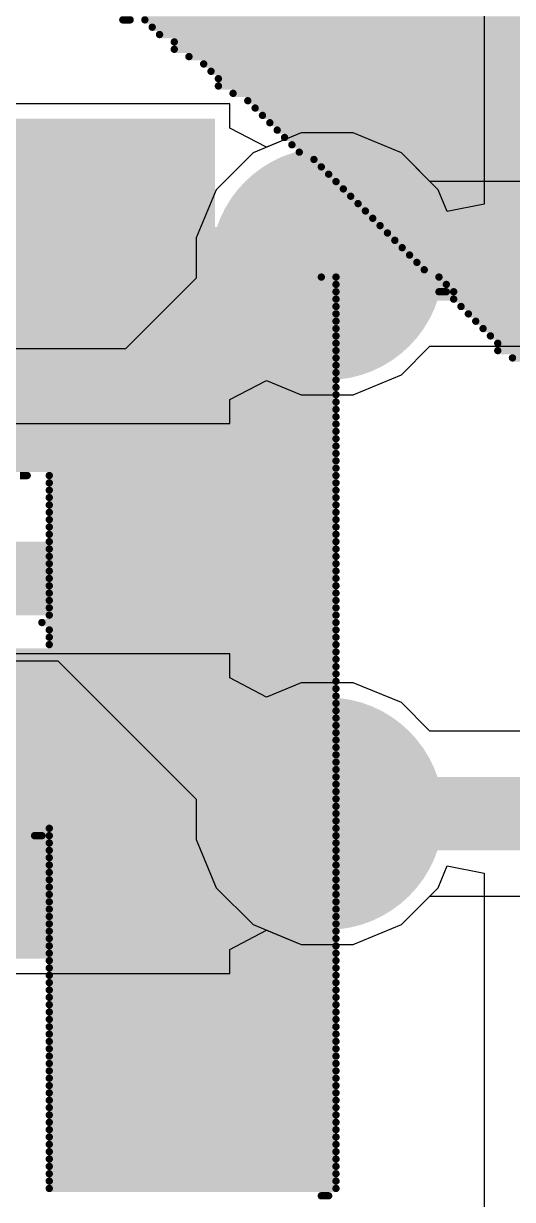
# Model space of a CAD drawing. Header units: millimetres. Extents: x -0.42 to 2.4, y -0.33 to 1.81.
# Drawn here: x 0.6385 to 0.705, y 0.5815 to 0.7415 of the extents above; entities that cross this region are included whole.
import ezdxf

# ---------------------------------------------------------------- set-up
doc = ezdxf.new("R2010")
doc.units = ezdxf.units.MM
doc.header["$MEASUREMENT"] = 0
for name, color, linetype in [('BottomLayer', 5, 'Continuous'), ('BottomOverlay', 54, 'Continuous'), ('BottomSolder', 6, 'Continuous'), ('TopLayer', 1, 'Continuous'), ('TopOverlay', 2, 'Continuous'), ('TopPaste', 8, 'Continuous'), ('TopSolder', 216, 'Continuous'), ('ViaHoleLayer', 16, 'Continuous')]:
    doc.layers.add(name, color=color, linetype=linetype)

# ---------------------------------------------------------------- blocks, each defined once
blk = doc.blocks.new('SOT_143_4__39')
at = {"layer": 'TopLayer'}
for points in [[(0.11417, 0.02362), (0.11417, -0.00787), (0.05906, -0.00787), (0.05906, 0.02362)], [(0.02756, 0.02165), (0.02756, -0.02165), (-0.02756, -0.02165), (-0.02756, 0.02165)], [(0.02756, -0.05118), (0.02756, -0.08268), (-0.02756, -0.08268), (-0.02756, -0.05118)], [(0.11417, -0.05118), (0.11417, -0.08268), (0.05906, -0.08268), (0.05906, -0.05118)]]:
    blk.add_hatch(color=1, dxfattribs=at).paths.add_polyline_path(points)
at = {"layer": 'TopPaste'}
for points in [[(0.11417, 0.02362), (0.11417, -0.00787), (0.05906, -0.00787), (0.05906, 0.02362)], [(0.02756, 0.02165), (0.02756, -0.02165), (-0.02756, -0.02165), (-0.02756, 0.02165)], [(0.02756, -0.05118), (0.02756, -0.08268), (-0.02756, -0.08268), (-0.02756, -0.05118)], [(0.11417, -0.05118), (0.11417, -0.08268), (0.05906, -0.08268), (0.05906, -0.05118)]]:
    blk.add_hatch(color=8, dxfattribs=at).paths.add_polyline_path(points)
at = {"layer": 'TopSolder'}
for points in [[(0.11817, 0.02762), (0.11817, -0.01187), (0.05506, -0.01187), (0.05506, 0.02762)], [(0.03156, 0.02565), (0.03156, -0.02565), (-0.03156, -0.02565), (-0.03156, 0.02565)], [(0.03156, -0.04718), (0.03156, -0.08668), (-0.03156, -0.08668), (-0.03156, -0.04718)], [(0.11817, -0.04718), (0.11817, -0.08668), (0.05506, -0.08668), (0.05506, -0.04718)]]:
    blk.add_hatch(color=216, dxfattribs=at).paths.add_polyline_path(points)
at = {"layer": 'TopOverlay', "const_width": 0.005}
for points in [[(0.02394, 0.03047), (0.06632, 0.03047)], [(-0.039, 0.004), (-0.034, -0.001)], [(-0.039, -0.006), (-0.039, 0.004)], [(-0.039, -0.006), (-0.034, -0.001)], [(0.06936, -0.04241), (0.06936, -0.01678)], [(0.01634, -0.04315), (0.01634, -0.03082)], [(0.02762, -0.08953), (0.06289, -0.08953)]]:
    blk.add_lwpolyline(points, dxfattribs=at)
at = {"layer": 'TopOverlay', "const_width": 0.0025}
for points in [[(0.02269, 0.03047, 1), (0.02519, 0.03047, 1)], [(0.06507, 0.03047, 1), (0.06757, 0.03047, 1)], [(-0.04025, 0.004, 1), (-0.03775, 0.004, 1)], [(-0.04025, 0.004, 1), (-0.03775, 0.004, 1)], [(-0.03525, -0.001, 1), (-0.03275, -0.001, 1)], [(-0.03525, -0.001, 1), (-0.03275, -0.001, 1)], [(-0.04025, -0.006, 1), (-0.03775, -0.006, 1)], [(-0.04025, -0.006, 1), (-0.03775, -0.006, 1)], [(0.06811, -0.01678, 1), (0.07061, -0.01678, 1)], [(0.01509, -0.03082, 1), (0.01759, -0.03082, 1)], [(0.06811, -0.04241, 1), (0.07061, -0.04241, 1)], [(0.01509, -0.04315, 1), (0.01759, -0.04315, 1)], [(0.02637, -0.08953, 1), (0.02887, -0.08953, 1)], [(0.06164, -0.08953, 1), (0.06414, -0.08953, 1)]]:
    blk.add_lwpolyline(points, format="xyb", close=True, dxfattribs=at)

msp = doc.modelspace()

# ---------------------------------------------------------------- hatches: boundary and pattern name
at = {"layer": 'BottomLayer'}
h = msp.add_hatch(color=5, dxfattribs=at)
edge = h.paths.add_edge_path()
edge.add_arc((0.6798, 0.7088), 0.01181, 0, 360)
h = msp.add_hatch(color=5, dxfattribs=at)
edge = h.paths.add_edge_path()
edge.add_arc((0.6798, 0.634), 0.01181, 0, 360)
at = {"layer": 'BottomSolder'}
h = msp.add_hatch(color=6, dxfattribs=at)
edge = h.paths.add_edge_path()
edge.add_arc((0.6798, 0.7088), 0.01581, 0, 360)
h = msp.add_hatch(color=6, dxfattribs=at)
edge = h.paths.add_edge_path()
edge.add_arc((0.6798, 0.634), 0.01581, 0, 360)
at = {"layer": 'TopLayer'}
h = msp.add_hatch(color=1, dxfattribs=at)
edge = h.paths.add_edge_path()
edge.add_arc((0.6798, 0.7088), 0.01181, 0, 360)
h = msp.add_hatch(color=1, dxfattribs=at)
edge = h.paths.add_edge_path()
edge.add_arc((0.6798, 0.634), 0.01181, 0, 360)
at = {"layer": 'TopSolder'}
h = msp.add_hatch(color=216, dxfattribs=at)
edge = h.paths.add_edge_path()
edge.add_arc((0.6798, 0.7088), 0.01581, 0, 360)
h = msp.add_hatch(color=216, dxfattribs=at)
edge = h.paths.add_edge_path()
edge.add_arc((0.6798, 0.634), 0.01581, 0, 360)
at = {"layer": 'ViaHoleLayer'}
h = msp.add_hatch(color=16, dxfattribs=at)
edge = h.paths.add_edge_path()
edge.add_arc((0.6798, 0.7088), 0.00591, 0, 360)
h = msp.add_hatch(color=16, dxfattribs=at)
edge = h.paths.add_edge_path()
edge.add_arc((0.6798, 0.634), 0.00591, 0, 360)

# ---------------------------------------------------------------- linework, layer by layer
at = {"layer": 'BottomLayer'}
for p, q in [((0.70114, 0.81519), (0.70114, 0.71691)), ((0.67626, 0.72661), (0.66971, 0.7239)), ((0.68335, 0.72661), (0.67626, 0.72661)), ((0.68989, 0.7239), (0.68335, 0.72661)), ((0.66971, 0.7239), (0.6647, 0.71889)), ((0.6949, 0.71889), (0.68989, 0.7239)), ((0.6647, 0.71889), (0.66199, 0.71235)), ((0.69614, 0.71591), (0.6949, 0.71889)), ((0.70114, 0.71691), (0.69614, 0.71591)), ((0.66199, 0.71235), (0.66199, 0.70685)), ((0.66199, 0.70685), (0.65235, 0.69722)), ((0.65235, 0.69722), (0.47845, 0.69722)), ((0.47745, 0.65478), (0.64316, 0.65478)), ((0.64316, 0.65478), (0.66199, 0.63595)), ((0.66199, 0.63595), (0.66199, 0.63046)), ((0.66199, 0.63046), (0.6647, 0.62391)), ((0.6949, 0.62391), (0.69614, 0.62689)), ((0.69614, 0.62689), (0.70114, 0.6259)), ((0.70114, 0.6259), (0.70114, 0.39881)), ((0.6647, 0.62391), (0.66971, 0.6189)), ((0.68989, 0.6189), (0.6949, 0.62391)), ((0.66971, 0.6189), (0.67626, 0.61619)), ((0.68335, 0.61619), (0.68989, 0.6189)), ((0.67626, 0.61619), (0.68335, 0.61619))]:
    msp.add_line(p, q, dxfattribs=at)
at = {"layer": 'BottomLayer', "const_width": 0.01}
for points in [[(0.657, 0.686), (0.6798, 0.7088)], [(0.4738, 0.686), (0.657, 0.686)], [(0.4728, 0.666), (0.6478, 0.666)], [(0.6478, 0.666), (0.6798, 0.634)]]:
    msp.add_lwpolyline(points, dxfattribs=at)
at = {"layer": 'BottomLayer', "const_width": 0.005}
for points in [[(0.6773, 0.7088, 1), (0.6823, 0.7088, 1)], [(0.6545, 0.686, 1), (0.6595, 0.686, 1)], [(0.6545, 0.686, 1), (0.6595, 0.686, 1)], [(0.6453, 0.666, 1), (0.6503, 0.666, 1)], [(0.6453, 0.666, 1), (0.6503, 0.666, 1)], [(0.6773, 0.634, 1), (0.6823, 0.634, 1)]]:
    msp.add_lwpolyline(points, format="xyb", close=True, dxfattribs=at)
at = {"layer": 'BottomOverlay', "const_width": 0.001}
for points in [[(0.652, 0.742), (0.653, 0.742)], [(0.655, 0.742), (0.775, 0.742)], [(0.656, 0.741), (0.776, 0.741)], [(0.657, 0.74), (0.778, 0.74)], [(0.659, 0.739), (0.779, 0.739)], [(0.659, 0.738), (0.779, 0.738)], [(0.661, 0.737), (0.78, 0.737)], [(0.663, 0.736), (0.781, 0.736)], [(0.664, 0.735), (0.783, 0.735)], [(0.665, 0.734), (0.783, 0.734)], [(0.665, 0.733), (0.784, 0.733)], [(0.667, 0.732), (0.785, 0.732)], [(0.669, 0.731), (0.786, 0.731)], [(0.67, 0.73), (0.787, 0.73)], [(0.671, 0.729), (0.788, 0.729)], [(0.672, 0.728), (0.789, 0.728)], [(0.673, 0.727), (0.791, 0.727)], [(0.674, 0.726), (0.791, 0.726)], [(0.675, 0.725), (0.791, 0.725)], [(0.676, 0.724), (0.792, 0.724)], [(0.678, 0.723), (0.793, 0.723)], [(0.679, 0.722), (0.794, 0.722)], [(0.68, 0.721), (0.795, 0.721)], [(0.681, 0.72), (0.797, 0.72)], [(0.682, 0.719), (0.798, 0.719)], [(0.683, 0.718), (0.798, 0.718)], [(0.684, 0.717), (0.799, 0.717)], [(0.685, 0.716), (0.799, 0.716)], [(0.686, 0.715), (0.8, 0.715)], [(0.687, 0.714), (0.801, 0.714)], [(0.688, 0.713), (0.802, 0.713)], [(0.689, 0.712), (0.802, 0.712)], [(0.69, 0.711), (0.803, 0.711)], [(0.691, 0.71), (0.805, 0.71)], [(0.692, 0.709), (0.804, 0.709)], [(0.679, 0.707), (0.681, 0.707)], [(0.693, 0.708), (0.805, 0.708)], [(0.695, 0.707), (0.806, 0.707)], [(0.599, 0.706), (0.681, 0.706)], [(0.696, 0.706), (0.807, 0.706)], [(0.59, 0.704), (0.681, 0.704)], [(0.593, 0.705), (0.681, 0.705)], [(0.695, 0.705), (0.696, 0.705)], [(0.697, 0.705), (0.807, 0.705)], [(0.697, 0.704), (0.808, 0.704)], [(0.585, 0.702), (0.681, 0.702)], [(0.586, 0.703), (0.681, 0.703)], [(0.698, 0.703), (0.809, 0.703)], [(0.699, 0.702), (0.809, 0.702)], [(0.583, 0.701), (0.681, 0.701)], [(0.7, 0.701), (0.809, 0.701)], [(0.58, 0.699), (0.681, 0.699)], [(0.582, 0.7), (0.681, 0.7)], [(0.701, 0.7), (0.81, 0.7)], [(0.702, 0.699), (0.81, 0.699)], [(0.579, 0.698), (0.681, 0.698)], [(0.703, 0.698), (0.81, 0.698)], [(0.577, 0.696), (0.681, 0.696)], [(0.578, 0.697), (0.681, 0.697)], [(0.703, 0.697), (0.915, 0.697)], [(0.705, 0.696), (0.915, 0.696)], [(0.575, 0.694), (0.681, 0.694)], [(0.576, 0.695), (0.681, 0.695)], [(0.575, 0.693), (0.681, 0.693)], [(0.573, 0.691), (0.681, 0.691)], [(0.574, 0.692), (0.681, 0.692)], [(0.573, 0.69), (0.681, 0.69)], [(0.571, 0.688), (0.681, 0.688)], [(0.572, 0.689), (0.681, 0.689)], [(0.571, 0.687), (0.681, 0.687)], [(0.571, 0.686), (0.681, 0.686)], [(0.57, 0.685), (0.681, 0.685)], [(0.57, 0.684), (0.681, 0.684)], [(0.57, 0.683), (0.681, 0.683)], [(0.569, 0.682), (0.681, 0.682)], [(0.569, 0.681), (0.681, 0.681)], [(0.638, 0.68), (0.639, 0.68)], [(0.642, 0.68), (0.681, 0.68)], [(0.642, 0.679), (0.681, 0.679)], [(0.642, 0.678), (0.681, 0.678)], [(0.642, 0.677), (0.681, 0.677)], [(0.642, 0.676), (0.681, 0.676)], [(0.642, 0.675), (0.681, 0.675)], [(0.642, 0.674), (0.681, 0.674)], [(0.642, 0.673), (0.681, 0.673)], [(0.642, 0.672), (0.681, 0.672)], [(0.642, 0.671), (0.681, 0.671)], [(0.642, 0.67), (0.681, 0.67)], [(0.642, 0.669), (0.681, 0.669)], [(0.642, 0.668), (0.681, 0.668)], [(0.642, 0.667), (0.681, 0.667)], [(0.642, 0.666), (0.681, 0.666)], [(0.642, 0.665), (0.681, 0.665)], [(0.642, 0.664), (0.681, 0.664)], [(0.642, 0.663), (0.681, 0.663)], [(0.642, 0.662), (0.681, 0.662)], [(0.642, 0.661), (0.681, 0.661)], [(0.641, 0.66), (0.681, 0.66)], [(0.642, 0.659), (0.681, 0.659)], [(0.642, 0.658), (0.681, 0.658)], [(0.571, 0.656), (0.681, 0.656)], [(0.642, 0.657), (0.681, 0.657)], [(0.571, 0.655), (0.681, 0.655)], [(0.573, 0.654), (0.681, 0.654)], [(0.573, 0.653), (0.681, 0.653)], [(0.574, 0.652), (0.681, 0.652)], [(0.575, 0.651), (0.681, 0.651)], [(0.575, 0.65), (0.681, 0.65)], [(0.576, 0.649), (0.681, 0.649)], [(0.577, 0.648), (0.681, 0.648)], [(0.578, 0.647), (0.681, 0.647)], [(0.579, 0.646), (0.681, 0.646)], [(0.58, 0.645), (0.681, 0.645)], [(0.579, 0.644), (0.681, 0.644)], [(0.583, 0.643), (0.681, 0.643)], [(0.584, 0.642), (0.681, 0.642)], [(0.586, 0.641), (0.681, 0.641)], [(0.588, 0.64), (0.681, 0.64)], [(0.59, 0.639), (0.681, 0.639)], [(0.594, 0.638), (0.681, 0.638)], [(0.596, 0.637), (0.681, 0.637)], [(0.591, 0.635), (0.681, 0.635)], [(0.594, 0.636), (0.681, 0.636)], [(0.588, 0.634), (0.681, 0.634)], [(0.588, 0.633), (0.681, 0.633)], [(0.642, 0.632), (0.681, 0.632)], [(0.64, 0.631), (0.641, 0.631)], [(0.642, 0.631), (0.681, 0.631)], [(0.642, 0.63), (0.681, 0.63)], [(0.642, 0.629), (0.681, 0.629)], [(0.642, 0.628), (0.681, 0.628)], [(0.642, 0.627), (0.681, 0.627)], [(0.642, 0.626), (0.681, 0.626)], [(0.642, 0.625), (0.681, 0.625)], [(0.642, 0.624), (0.681, 0.624)], [(0.642, 0.623), (0.681, 0.623)], [(0.642, 0.622), (0.681, 0.622)], [(0.642, 0.621), (0.681, 0.621)], [(0.642, 0.62), (0.681, 0.62)], [(0.642, 0.619), (0.681, 0.619)], [(0.642, 0.618), (0.681, 0.618)], [(0.642, 0.617), (0.681, 0.617)], [(0.642, 0.616), (0.681, 0.616)], [(0.642, 0.615), (0.681, 0.615)], [(0.642, 0.614), (0.681, 0.614)], [(0.642, 0.613), (0.681, 0.613)], [(0.642, 0.612), (0.681, 0.612)], [(0.642, 0.611), (0.681, 0.611)], [(0.642, 0.61), (0.681, 0.61)], [(0.642, 0.609), (0.681, 0.609)], [(0.642, 0.608), (0.681, 0.608)], [(0.642, 0.607), (0.681, 0.607)], [(0.642, 0.606), (0.681, 0.606)], [(0.642, 0.605), (0.681, 0.605)], [(0.642, 0.604), (0.681, 0.604)], [(0.642, 0.603), (0.681, 0.603)], [(0.642, 0.602), (0.681, 0.602)], [(0.642, 0.601), (0.681, 0.601)], [(0.642, 0.6), (0.681, 0.6)], [(0.642, 0.599), (0.681, 0.599)], [(0.642, 0.598), (0.681, 0.598)], [(0.642, 0.597), (0.681, 0.597)], [(0.642, 0.596), (0.681, 0.596)], [(0.642, 0.595), (0.681, 0.595)], [(0.642, 0.594), (0.681, 0.594)], [(0.642, 0.593), (0.681, 0.593)], [(0.642, 0.592), (0.681, 0.592)], [(0.642, 0.591), (0.681, 0.591)], [(0.642, 0.59), (0.681, 0.59)], [(0.642, 0.589), (0.681, 0.589)], [(0.642, 0.588), (0.681, 0.588)], [(0.642, 0.587), (0.681, 0.587)], [(0.642, 0.586), (0.681, 0.586)], [(0.642, 0.585), (0.681, 0.585)], [(0.642, 0.584), (0.681, 0.584)], [(0.642, 0.583), (0.681, 0.583)], [(0.679, 0.582), (0.68, 0.582)]]:
    msp.add_lwpolyline(points, dxfattribs=at)
at = {"layer": 'BottomOverlay', "const_width": 0.0005}
for points in [[(0.65175, 0.742, 1), (0.65225, 0.742, 1)], [(0.65275, 0.742, 1), (0.65325, 0.742, 1)], [(0.65475, 0.742, 1), (0.65525, 0.742, 1)], [(0.65575, 0.741, 1), (0.65625, 0.741, 1)], [(0.65675, 0.74, 1), (0.65725, 0.74, 1)], [(0.65875, 0.739, 1), (0.65925, 0.739, 1)], [(0.65875, 0.738, 1), (0.65925, 0.738, 1)], [(0.66075, 0.737, 1), (0.66125, 0.737, 1)], [(0.66275, 0.736, 1), (0.66325, 0.736, 1)], [(0.66375, 0.735, 1), (0.66425, 0.735, 1)], [(0.66475, 0.734, 1), (0.66525, 0.734, 1)], [(0.66475, 0.733, 1), (0.66525, 0.733, 1)], [(0.66675, 0.732, 1), (0.66725, 0.732, 1)], [(0.66875, 0.731, 1), (0.66925, 0.731, 1)], [(0.66975, 0.73, 1), (0.67025, 0.73, 1)], [(0.67075, 0.729, 1), (0.67125, 0.729, 1)], [(0.67175, 0.728, 1), (0.67225, 0.728, 1)], [(0.67275, 0.727, 1), (0.67325, 0.727, 1)], [(0.67375, 0.726, 1), (0.67425, 0.726, 1)], [(0.67475, 0.725, 1), (0.67525, 0.725, 1)], [(0.67575, 0.724, 1), (0.67625, 0.724, 1)], [(0.67775, 0.723, 1), (0.67825, 0.723, 1)], [(0.67875, 0.722, 1), (0.67925, 0.722, 1)], [(0.67975, 0.721, 1), (0.68025, 0.721, 1)], [(0.68075, 0.72, 1), (0.68125, 0.72, 1)], [(0.68175, 0.719, 1), (0.68225, 0.719, 1)], [(0.68275, 0.718, 1), (0.68325, 0.718, 1)], [(0.68375, 0.717, 1), (0.68425, 0.717, 1)], [(0.68475, 0.716, 1), (0.68525, 0.716, 1)], [(0.68575, 0.715, 1), (0.68625, 0.715, 1)], [(0.68675, 0.714, 1), (0.68725, 0.714, 1)], [(0.68775, 0.713, 1), (0.68825, 0.713, 1)], [(0.68875, 0.712, 1), (0.68925, 0.712, 1)], [(0.68975, 0.711, 1), (0.69025, 0.711, 1)], [(0.69075, 0.71, 1), (0.69125, 0.71, 1)], [(0.69175, 0.709, 1), (0.69225, 0.709, 1)], [(0.67875, 0.707, 1), (0.67925, 0.707, 1)], [(0.68075, 0.707, 1), (0.68125, 0.707, 1)], [(0.69275, 0.708, 1), (0.69325, 0.708, 1)], [(0.69475, 0.707, 1), (0.69525, 0.707, 1)], [(0.68075, 0.706, 1), (0.68125, 0.706, 1)], [(0.69575, 0.706, 1), (0.69625, 0.706, 1)], [(0.68075, 0.705, 1), (0.68125, 0.705, 1)], [(0.68075, 0.704, 1), (0.68125, 0.704, 1)], [(0.69475, 0.705, 1), (0.69525, 0.705, 1)], [(0.69575, 0.705, 1), (0.69625, 0.705, 1)], [(0.69675, 0.705, 1), (0.69725, 0.705, 1)], [(0.69675, 0.704, 1), (0.69725, 0.704, 1)], [(0.68075, 0.703, 1), (0.68125, 0.703, 1)], [(0.68075, 0.702, 1), (0.68125, 0.702, 1)], [(0.69775, 0.703, 1), (0.69825, 0.703, 1)], [(0.69875, 0.702, 1), (0.69925, 0.702, 1)], [(0.68075, 0.701, 1), (0.68125, 0.701, 1)], [(0.69975, 0.701, 1), (0.70025, 0.701, 1)], [(0.68075, 0.7, 1), (0.68125, 0.7, 1)], [(0.68075, 0.699, 1), (0.68125, 0.699, 1)], [(0.70075, 0.7, 1), (0.70125, 0.7, 1)], [(0.70175, 0.699, 1), (0.70225, 0.699, 1)], [(0.68075, 0.698, 1), (0.68125, 0.698, 1)], [(0.70275, 0.698, 1), (0.70325, 0.698, 1)], [(0.68075, 0.697, 1), (0.68125, 0.697, 1)], [(0.68075, 0.696, 1), (0.68125, 0.696, 1)], [(0.70275, 0.697, 1), (0.70325, 0.697, 1)], [(0.70475, 0.696, 1), (0.70525, 0.696, 1)], [(0.68075, 0.695, 1), (0.68125, 0.695, 1)], [(0.68075, 0.694, 1), (0.68125, 0.694, 1)], [(0.68075, 0.693, 1), (0.68125, 0.693, 1)], [(0.68075, 0.692, 1), (0.68125, 0.692, 1)], [(0.68075, 0.691, 1), (0.68125, 0.691, 1)], [(0.68075, 0.69, 1), (0.68125, 0.69, 1)], [(0.68075, 0.689, 1), (0.68125, 0.689, 1)], [(0.68075, 0.688, 1), (0.68125, 0.688, 1)], [(0.68075, 0.687, 1), (0.68125, 0.687, 1)], [(0.68075, 0.686, 1), (0.68125, 0.686, 1)], [(0.68075, 0.685, 1), (0.68125, 0.685, 1)], [(0.68075, 0.684, 1), (0.68125, 0.684, 1)], [(0.68075, 0.683, 1), (0.68125, 0.683, 1)], [(0.68075, 0.682, 1), (0.68125, 0.682, 1)], [(0.63875, 0.68, 1), (0.63925, 0.68, 1)], [(0.64175, 0.68, 1), (0.64225, 0.68, 1)], [(0.68075, 0.681, 1), (0.68125, 0.681, 1)], [(0.68075, 0.68, 1), (0.68125, 0.68, 1)], [(0.64175, 0.679, 1), (0.64225, 0.679, 1)], [(0.64175, 0.678, 1), (0.64225, 0.678, 1)], [(0.68075, 0.679, 1), (0.68125, 0.679, 1)], [(0.68075, 0.678, 1), (0.68125, 0.678, 1)], [(0.64175, 0.677, 1), (0.64225, 0.677, 1)], [(0.68075, 0.677, 1), (0.68125, 0.677, 1)], [(0.64175, 0.676, 1), (0.64225, 0.676, 1)], [(0.64175, 0.675, 1), (0.64225, 0.675, 1)], [(0.68075, 0.676, 1), (0.68125, 0.676, 1)], [(0.68075, 0.675, 1), (0.68125, 0.675, 1)], [(0.64175, 0.674, 1), (0.64225, 0.674, 1)], [(0.68075, 0.674, 1), (0.68125, 0.674, 1)], [(0.64175, 0.673, 1), (0.64225, 0.673, 1)], [(0.64175, 0.672, 1), (0.64225, 0.672, 1)], [(0.68075, 0.673, 1), (0.68125, 0.673, 1)], [(0.68075, 0.672, 1), (0.68125, 0.672, 1)], [(0.64175, 0.671, 1), (0.64225, 0.671, 1)], [(0.64175, 0.67, 1), (0.64225, 0.67, 1)], [(0.68075, 0.671, 1), (0.68125, 0.671, 1)], [(0.68075, 0.67, 1), (0.68125, 0.67, 1)], [(0.64175, 0.669, 1), (0.64225, 0.669, 1)], [(0.68075, 0.669, 1), (0.68125, 0.669, 1)], [(0.64175, 0.668, 1), (0.64225, 0.668, 1)], [(0.64175, 0.667, 1), (0.64225, 0.667, 1)], [(0.68075, 0.668, 1), (0.68125, 0.668, 1)], [(0.68075, 0.667, 1), (0.68125, 0.667, 1)], [(0.64175, 0.666, 1), (0.64225, 0.666, 1)], [(0.68075, 0.666, 1), (0.68125, 0.666, 1)], [(0.64175, 0.665, 1), (0.64225, 0.665, 1)], [(0.64175, 0.664, 1), (0.64225, 0.664, 1)], [(0.68075, 0.665, 1), (0.68125, 0.665, 1)], [(0.68075, 0.664, 1), (0.68125, 0.664, 1)], [(0.64175, 0.663, 1), (0.64225, 0.663, 1)], [(0.64175, 0.662, 1), (0.64225, 0.662, 1)], [(0.68075, 0.663, 1), (0.68125, 0.663, 1)], [(0.68075, 0.662, 1), (0.68125, 0.662, 1)], [(0.64175, 0.661, 1), (0.64225, 0.661, 1)], [(0.68075, 0.661, 1), (0.68125, 0.661, 1)], [(0.64075, 0.66, 1), (0.64125, 0.66, 1)], [(0.64175, 0.659, 1), (0.64225, 0.659, 1)], [(0.68075, 0.66, 1), (0.68125, 0.66, 1)], [(0.68075, 0.659, 1), (0.68125, 0.659, 1)], [(0.64175, 0.658, 1), (0.64225, 0.658, 1)], [(0.68075, 0.658, 1), (0.68125, 0.658, 1)], [(0.64175, 0.657, 1), (0.64225, 0.657, 1)], [(0.68075, 0.657, 1), (0.68125, 0.657, 1)], [(0.68075, 0.656, 1), (0.68125, 0.656, 1)], [(0.68075, 0.655, 1), (0.68125, 0.655, 1)], [(0.68075, 0.654, 1), (0.68125, 0.654, 1)], [(0.68075, 0.653, 1), (0.68125, 0.653, 1)], [(0.68075, 0.652, 1), (0.68125, 0.652, 1)], [(0.68075, 0.651, 1), (0.68125, 0.651, 1)], [(0.68075, 0.65, 1), (0.68125, 0.65, 1)], [(0.68075, 0.649, 1), (0.68125, 0.649, 1)], [(0.68075, 0.648, 1), (0.68125, 0.648, 1)], [(0.68075, 0.647, 1), (0.68125, 0.647, 1)], [(0.68075, 0.646, 1), (0.68125, 0.646, 1)], [(0.68075, 0.645, 1), (0.68125, 0.645, 1)], [(0.68075, 0.644, 1), (0.68125, 0.644, 1)], [(0.68075, 0.643, 1), (0.68125, 0.643, 1)], [(0.68075, 0.642, 1), (0.68125, 0.642, 1)], [(0.68075, 0.641, 1), (0.68125, 0.641, 1)], [(0.68075, 0.64, 1), (0.68125, 0.64, 1)], [(0.68075, 0.639, 1), (0.68125, 0.639, 1)], [(0.68075, 0.638, 1), (0.68125, 0.638, 1)], [(0.68075, 0.637, 1), (0.68125, 0.637, 1)], [(0.68075, 0.636, 1), (0.68125, 0.636, 1)], [(0.68075, 0.635, 1), (0.68125, 0.635, 1)], [(0.68075, 0.634, 1), (0.68125, 0.634, 1)], [(0.64175, 0.632, 1), (0.64225, 0.632, 1)], [(0.68075, 0.633, 1), (0.68125, 0.633, 1)], [(0.68075, 0.632, 1), (0.68125, 0.632, 1)], [(0.63975, 0.631, 1), (0.64025, 0.631, 1)], [(0.64075, 0.631, 1), (0.64125, 0.631, 1)], [(0.64175, 0.631, 1), (0.64225, 0.631, 1)], [(0.64175, 0.63, 1), (0.64225, 0.63, 1)], [(0.68075, 0.631, 1), (0.68125, 0.631, 1)], [(0.68075, 0.63, 1), (0.68125, 0.63, 1)], [(0.64175, 0.629, 1), (0.64225, 0.629, 1)], [(0.68075, 0.629, 1), (0.68125, 0.629, 1)], [(0.64175, 0.628, 1), (0.64225, 0.628, 1)], [(0.64175, 0.627, 1), (0.64225, 0.627, 1)], [(0.68075, 0.628, 1), (0.68125, 0.628, 1)], [(0.68075, 0.627, 1), (0.68125, 0.627, 1)], [(0.64175, 0.626, 1), (0.64225, 0.626, 1)], [(0.68075, 0.626, 1), (0.68125, 0.626, 1)], [(0.64175, 0.625, 1), (0.64225, 0.625, 1)], [(0.64175, 0.624, 1), (0.64225, 0.624, 1)], [(0.68075, 0.625, 1), (0.68125, 0.625, 1)], [(0.68075, 0.624, 1), (0.68125, 0.624, 1)], [(0.64175, 0.623, 1), (0.64225, 0.623, 1)], [(0.64175, 0.622, 1), (0.64225, 0.622, 1)], [(0.68075, 0.623, 1), (0.68125, 0.623, 1)], [(0.68075, 0.622, 1), (0.68125, 0.622, 1)], [(0.64175, 0.621, 1), (0.64225, 0.621, 1)], [(0.68075, 0.621, 1), (0.68125, 0.621, 1)], [(0.64175, 0.62, 1), (0.64225, 0.62, 1)], [(0.64175, 0.619, 1), (0.64225, 0.619, 1)], [(0.68075, 0.62, 1), (0.68125, 0.62, 1)], [(0.68075, 0.619, 1), (0.68125, 0.619, 1)], [(0.64175, 0.618, 1), (0.64225, 0.618, 1)], [(0.68075, 0.618, 1), (0.68125, 0.618, 1)], [(0.64175, 0.617, 1), (0.64225, 0.617, 1)], [(0.64175, 0.616, 1), (0.64225, 0.616, 1)], [(0.68075, 0.617, 1), (0.68125, 0.617, 1)], [(0.68075, 0.616, 1), (0.68125, 0.616, 1)], [(0.64175, 0.615, 1), (0.64225, 0.615, 1)], [(0.64175, 0.614, 1), (0.64225, 0.614, 1)], [(0.68075, 0.615, 1), (0.68125, 0.615, 1)], [(0.68075, 0.614, 1), (0.68125, 0.614, 1)], [(0.64175, 0.613, 1), (0.64225, 0.613, 1)], [(0.68075, 0.613, 1), (0.68125, 0.613, 1)], [(0.64175, 0.612, 1), (0.64225, 0.612, 1)], [(0.64175, 0.611, 1), (0.64225, 0.611, 1)], [(0.68075, 0.612, 1), (0.68125, 0.612, 1)], [(0.68075, 0.611, 1), (0.68125, 0.611, 1)], [(0.64175, 0.61, 1), (0.64225, 0.61, 1)], [(0.68075, 0.61, 1), (0.68125, 0.61, 1)], [(0.64175, 0.609, 1), (0.64225, 0.609, 1)], [(0.64175, 0.608, 1), (0.64225, 0.608, 1)], [(0.68075, 0.609, 1), (0.68125, 0.609, 1)], [(0.68075, 0.608, 1), (0.68125, 0.608, 1)], [(0.64175, 0.607, 1), (0.64225, 0.607, 1)], [(0.64175, 0.606, 1), (0.64225, 0.606, 1)], [(0.68075, 0.607, 1), (0.68125, 0.607, 1)], [(0.68075, 0.606, 1), (0.68125, 0.606, 1)], [(0.64175, 0.605, 1), (0.64225, 0.605, 1)], [(0.68075, 0.605, 1), (0.68125, 0.605, 1)], [(0.64175, 0.604, 1), (0.64225, 0.604, 1)], [(0.64175, 0.603, 1), (0.64225, 0.603, 1)], [(0.68075, 0.604, 1), (0.68125, 0.604, 1)], [(0.68075, 0.603, 1), (0.68125, 0.603, 1)], [(0.64175, 0.602, 1), (0.64225, 0.602, 1)], [(0.68075, 0.602, 1), (0.68125, 0.602, 1)], [(0.64175, 0.601, 1), (0.64225, 0.601, 1)], [(0.64175, 0.6, 1), (0.64225, 0.6, 1)], [(0.68075, 0.601, 1), (0.68125, 0.601, 1)], [(0.68075, 0.6, 1), (0.68125, 0.6, 1)], [(0.64175, 0.599, 1), (0.64225, 0.599, 1)], [(0.64175, 0.598, 1), (0.64225, 0.598, 1)], [(0.68075, 0.599, 1), (0.68125, 0.599, 1)], [(0.68075, 0.598, 1), (0.68125, 0.598, 1)], [(0.64175, 0.597, 1), (0.64225, 0.597, 1)], [(0.68075, 0.597, 1), (0.68125, 0.597, 1)], [(0.64175, 0.596, 1), (0.64225, 0.596, 1)], [(0.64175, 0.595, 1), (0.64225, 0.595, 1)], [(0.68075, 0.596, 1), (0.68125, 0.596, 1)], [(0.68075, 0.595, 1), (0.68125, 0.595, 1)], [(0.64175, 0.594, 1), (0.64225, 0.594, 1)], [(0.68075, 0.594, 1), (0.68125, 0.594, 1)], [(0.64175, 0.593, 1), (0.64225, 0.593, 1)], [(0.64175, 0.592, 1), (0.64225, 0.592, 1)], [(0.68075, 0.593, 1), (0.68125, 0.593, 1)], [(0.68075, 0.592, 1), (0.68125, 0.592, 1)], [(0.64175, 0.591, 1), (0.64225, 0.591, 1)], [(0.64175, 0.59, 1), (0.64225, 0.59, 1)], [(0.68075, 0.591, 1), (0.68125, 0.591, 1)], [(0.68075, 0.59, 1), (0.68125, 0.59, 1)], [(0.64175, 0.589, 1), (0.64225, 0.589, 1)], [(0.68075, 0.589, 1), (0.68125, 0.589, 1)], [(0.64175, 0.588, 1), (0.64225, 0.588, 1)], [(0.64175, 0.587, 1), (0.64225, 0.587, 1)], [(0.68075, 0.588, 1), (0.68125, 0.588, 1)], [(0.68075, 0.587, 1), (0.68125, 0.587, 1)], [(0.64175, 0.586, 1), (0.64225, 0.586, 1)], [(0.68075, 0.586, 1), (0.68125, 0.586, 1)], [(0.64175, 0.585, 1), (0.64225, 0.585, 1)], [(0.64175, 0.584, 1), (0.64225, 0.584, 1)], [(0.68075, 0.585, 1), (0.68125, 0.585, 1)], [(0.68075, 0.584, 1), (0.68125, 0.584, 1)], [(0.64175, 0.583, 1), (0.64225, 0.583, 1)], [(0.67875, 0.582, 1), (0.67925, 0.582, 1)], [(0.67975, 0.582, 1), (0.68025, 0.582, 1)], [(0.68075, 0.583, 1), (0.68125, 0.583, 1)]]:
    msp.add_lwpolyline(points, format="xyb", close=True, dxfattribs=at)
at = {"layer": 'TopLayer'}
for p, q in [((0.66656, 0.73055), (0.59944, 0.73055)), ((0.66656, 0.72728), (0.66656, 0.73055)), ((0.67156, 0.72467), (0.66656, 0.72728)), ((0.67626, 0.72661), (0.67156, 0.72467)), ((0.68335, 0.72661), (0.67626, 0.72661)), ((0.68989, 0.7239), (0.68335, 0.72661)), ((0.69378, 0.72002), (0.68989, 0.7239)), ((1.05216, 0.72002), (0.69378, 0.72002)), ((0.68989, 0.6937), (0.69378, 0.69759)), ((0.69378, 0.69759), (1.04919, 0.69759)), ((0.66656, 0.69033), (0.67156, 0.69294)), ((0.67156, 0.69294), (0.67626, 0.69099)), ((0.68335, 0.69099), (0.68989, 0.6937)), ((0.66656, 0.68706), (0.66656, 0.69033)), ((0.67626, 0.69099), (0.68335, 0.69099)), ((0.59944, 0.68706), (0.66656, 0.68706)), ((0.66656, 0.65575), (0.59944, 0.65575)), ((0.66656, 0.65248), (0.66656, 0.65575)), ((0.67156, 0.64986), (0.66656, 0.65248)), ((0.67626, 0.65181), (0.67156, 0.64986)), ((0.68335, 0.65181), (0.67626, 0.65181)), ((0.68989, 0.6491), (0.68335, 0.65181)), ((0.69378, 0.64522), (0.68989, 0.6491)), ((1.00335, 0.64522), (0.69378, 0.64522)), ((0.68989, 0.6189), (0.69378, 0.62278)), ((0.69378, 0.62278), (1.008, 0.62278)), ((0.66656, 0.61552), (0.67156, 0.61814)), ((0.67156, 0.61814), (0.67626, 0.61619)), ((0.68335, 0.61619), (0.68989, 0.6189)), ((0.67626, 0.61619), (0.68335, 0.61619)), ((0.66656, 0.61225), (0.66656, 0.61552)), ((0.59944, 0.61225), (0.66656, 0.61225))]:
    msp.add_line(p, q, dxfattribs=at)
at = {"layer": 'TopLayer', "const_width": 0.01}
for points in [[(0.633, 0.7088), (0.6798, 0.7088)], [(0.6798, 0.7088), (1.0568, 0.7088)], [(0.633, 0.634), (0.6798, 0.634)], [(0.6798, 0.634), (1.008, 0.634)]]:
    msp.add_lwpolyline(points, dxfattribs=at)
at = {"layer": 'TopLayer', "const_width": 0.005}
for points in [[(0.6773, 0.7088, 1), (0.6823, 0.7088, 1)], [(0.6773, 0.7088, 1), (0.6823, 0.7088, 1)], [(0.6773, 0.634, 1), (0.6823, 0.634, 1)], [(0.6773, 0.634, 1), (0.6823, 0.634, 1)]]:
    msp.add_lwpolyline(points, format="xyb", close=True, dxfattribs=at)

# ---------------------------------------------------------------- block references
msp.add_blockref('SOT_143_4__39', (0.54639, 0.70093))

doc.saveas('drawing.dxf')
